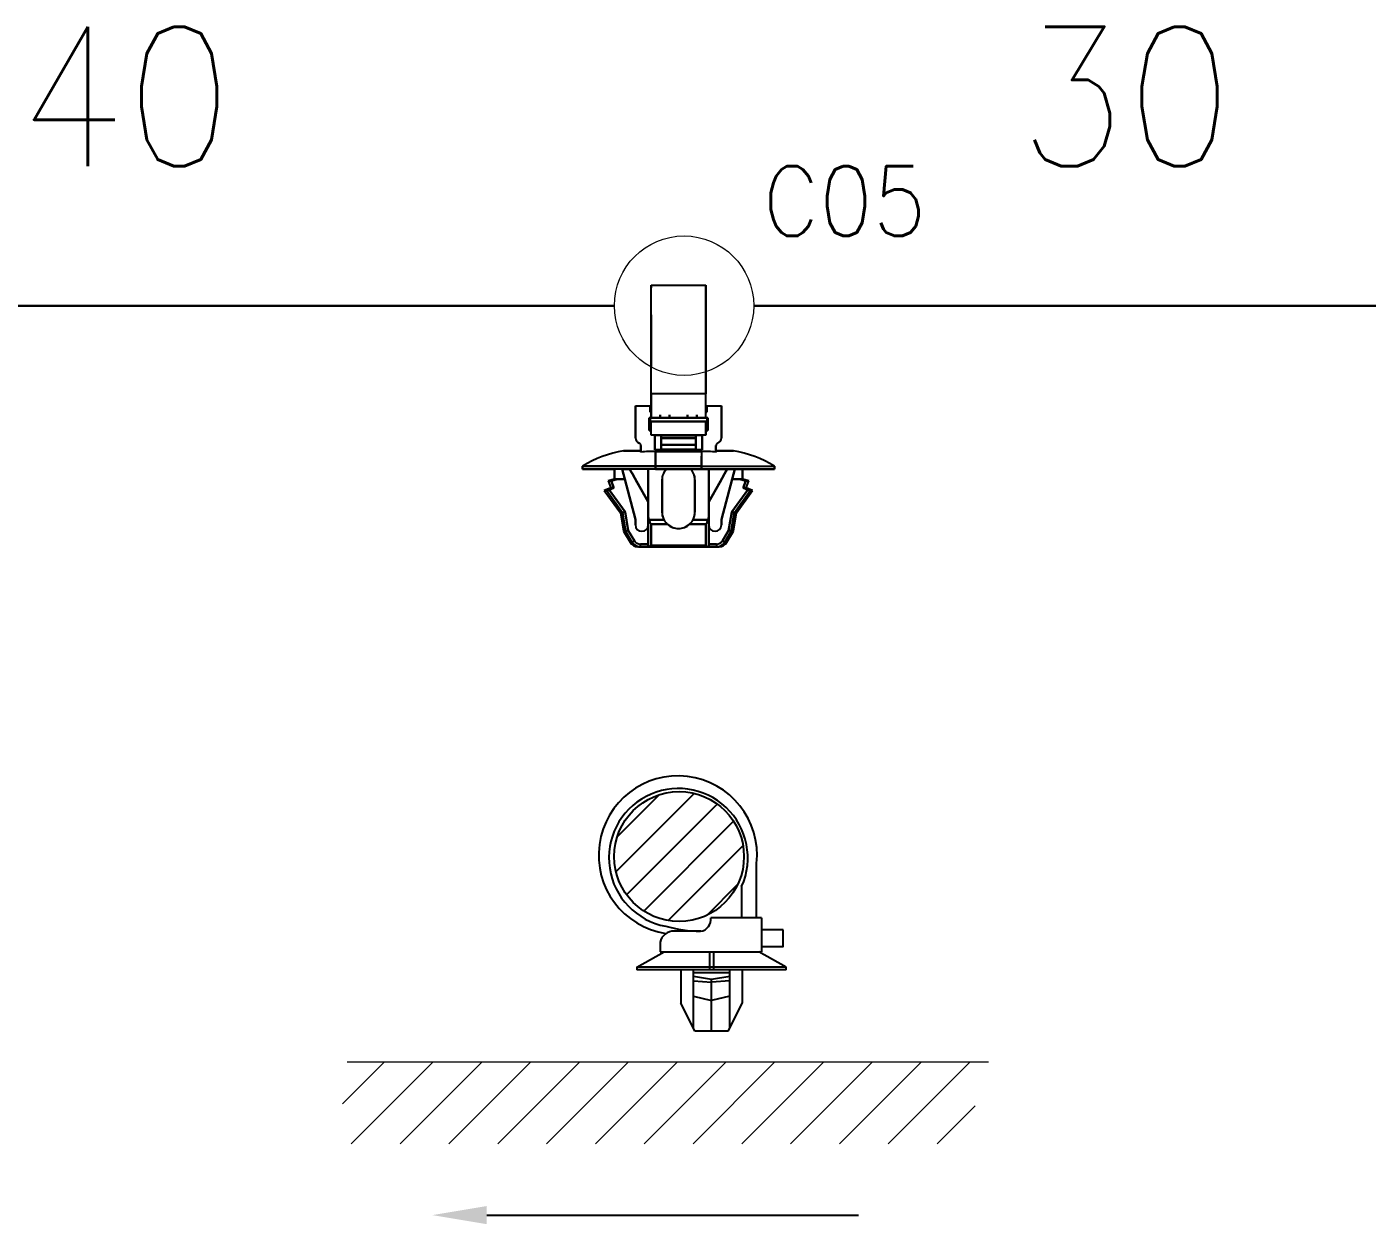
# Model space of a CAD drawing. Header units: inches. Extents: x 47316 to 59086, y 3141 to 11743.
# Drawn here: x 51031.04 to 51079.12, y 11183.43 to 11226.37 of the extents above; entities that cross this region are included whole.
import ezdxf

# ---------------------------------------------------------------- set-up
doc = ezdxf.new("R2010")
doc.units = ezdxf.units.IN
doc.header["$MEASUREMENT"] = 0
doc.layers.add('at_Entity', color=1, linetype='Continuous')
doc.layers.add('图形层', color=7, linetype='Continuous')
doc.styles.get("Standard").update_dxf_attribs({"font": ''})
doc.styles.add('样式 100', font='SimSun.ttf', dxfattribs={"width": 0.7, "height": 3.5})
doc.styles.get('Standard').set_extended_font_data('SimSun')
doc.linetypes.add('_VH_FELT_TAPE', pattern='A,0.4,-0.7,["FELT",Standard,S=0.3,R=0,X=-0.5,Y=-0.15],-0.7', length=1.8)

msp = doc.modelspace()

# ---------------------------------------------------------------- hatches: boundary and pattern name
at = {"lineweight": -3, "ltscale": 10}
h = msp.add_hatch(dxfattribs=at)
h.set_pattern_fill('JIS_WOOD', color=0, scale=1.206571, angle=180, style=0)
h.set_pattern_definition([(45, (48605.5917, 11553.56546), (-0.6032854, 0.6032854), [])])
edge = h.paths.add_edge_path()
edge.add_ellipse((51054.436, 11196.618), major_axis=(2.328, 0), ratio=1, start_angle=0, end_angle=360)

# ---------------------------------------------------------------- linework, layer by layer
at = {"color": 1, "ltscale": 0.378893}
msp.add_line((51053.429, 11213.204), (51053.429, 11217.104), dxfattribs=at)
at = {"color": 1, "ltscale": 0.15}
for p, q in [((51053.429, 11217.104), (51055.399, 11217.104)), ((51055.399, 11213.204), (51053.429, 11213.204)), ((51055.399, 11213.204), (51053.429, 11213.204)), ((51053.429, 11212.222), (51055.399, 11212.222)), ((51055.399, 11212.222), (51053.429, 11212.222)), ((51055.399, 11211.729), (51053.429, 11211.729)), ((51055.399, 11211.729), (51053.429, 11211.729)), ((51053.429, 11207.772), (51055.399, 11207.772)), ((51055.399, 11207.772), (51053.429, 11207.772))]:
    msp.add_line(p, q, dxfattribs=at)
at = {"color": 1, "ltscale": 0.0272}
msp.add_line((51053.429, 11217.015), (51053.429, 11217.104), dxfattribs=at)
at = {"color": 1, "ltscale": 0.37888}
msp.add_line((51053.429, 11213.204), (51053.429, 11217.104), dxfattribs=at)
at = {"color": 1, "ltscale": 0.027199}
msp.add_line((51053.429, 11217.104), (51053.429, 11217.015), dxfattribs=at)
at = {"color": 1, "ltscale": 0.378897}
msp.add_line((51055.399, 11217.104), (51055.399, 11213.204), dxfattribs=at)
at = {"color": 1, "ltscale": 0.215019}
msp.add_line((51055.399, 11214.423), (51055.399, 11217.104), dxfattribs=at)
at = {"color": 1, "ltscale": 0.315749}
msp.add_line((51055.399, 11217.104), (51055.399, 11213.541), dxfattribs=at)
at = {"color": 1, "ltscale": 0.378905}
msp.add_line((51055.399, 11213.204), (51055.399, 11217.104), dxfattribs=at)
at = {"color": 1, "ltscale": 0.315758}
msp.add_line((51055.399, 11217.104), (51055.399, 11213.541), dxfattribs=at)
at = {"color": 1, "ltscale": 0.179182}
msp.add_line((51055.399, 11214.557), (51055.399, 11216.911), dxfattribs=at)
at = {"color": 142, "linetype": '_VH_FELT_TAPE', "lineweight": 30, "ltscale": 5}
for p, q in [((51052.113, 11216.371), (51016.607, 11216.371)), ((51057.113, 11216.371), (51083.383, 11216.371))]:
    msp.add_line(p, q, dxfattribs=at)
at = {"color": 1, "ltscale": 0.142589}
msp.add_line((51053.429, 11216.044), (51053.429, 11214.171), dxfattribs=at)
at = {"color": 1, "ltscale": 0.142593}
msp.add_line((51053.429, 11214.17), (51053.429, 11216.043), dxfattribs=at)
at = {"color": 1, "ltscale": 0.026669}
for p, q in [((51055.399, 11214.557), (51055.399, 11214.207)), ((51055.399, 11214.207), (51055.399, 11214.557)), ((51055.399, 11214.423), (51055.399, 11214.073))]:
    msp.add_line(p, q, dxfattribs=at)
at = {"color": 1, "ltscale": 0.108633}
msp.add_line((51055.399, 11212.78), (51055.399, 11214.207), dxfattribs=at)
at = {"color": 1, "ltscale": 0.076392}
msp.add_line((51055.399, 11213.203), (51055.399, 11214.207), dxfattribs=at)
at = {"color": 1, "ltscale": 0.098454}
msp.add_line((51055.399, 11212.78), (51055.399, 11214.073), dxfattribs=at)
at = {"color": 1, "ltscale": 0.057913}
msp.add_line((51055.399, 11212.78), (51055.399, 11213.541), dxfattribs=at)
at = {"color": 1, "ltscale": 0.0644}
for p, q in [((51053.429, 11213.204), (51053.429, 11212.358)), ((51053.429, 11212.358), (51053.429, 11213.204)), ((51055.399, 11212.358), (51055.399, 11213.204)), ((51055.399, 11212.358), (51055.399, 11213.204))]:
    msp.add_line(p, q, dxfattribs=at)
at = {"color": 1, "ltscale": 0.039999}
for p, q in [((51052.871, 11212.78), (51053.396, 11212.78)), ((51052.871, 11212.78), (51053.396, 11212.78)), ((51055.432, 11212.78), (51055.957, 11212.78)), ((51055.432, 11212.78), (51055.957, 11212.78))]:
    msp.add_line(p, q, dxfattribs=at)
at = {"color": 1, "ltscale": 0.022501}
for p, q in [((51052.871, 11212.78), (51052.871, 11212.484)), ((51052.871, 11212.484), (51052.871, 11212.78)), ((51055.957, 11212.78), (51055.957, 11212.484)), ((51055.957, 11212.78), (51055.957, 11212.484))]:
    msp.add_line(p, q, dxfattribs=at)
at = {"color": 1, "ltscale": 0.064999}
for p, q in [((51052.871, 11212.484), (51052.871, 11211.631)), ((51052.871, 11211.631), (51052.871, 11212.484)), ((51055.957, 11212.484), (51055.957, 11211.631)), ((51055.957, 11212.484), (51055.957, 11211.631))]:
    msp.add_line(p, q, dxfattribs=at)
at = {"color": 1, "ltscale": 0.002499}
for p, q in [((51053.363, 11212.353), (51053.396, 11212.353)), ((51053.396, 11212.353), (51053.363, 11212.353)), ((51053.396, 11212.353), (51053.363, 11212.353)), ((51053.396, 11212.78), (51053.429, 11212.78)), ((51053.429, 11212.55), (51053.396, 11212.55)), ((51053.396, 11212.55), (51053.429, 11212.55)), ((51055.399, 11212.78), (51055.432, 11212.78)), ((51055.432, 11212.55), (51055.399, 11212.55)), ((51055.399, 11212.55), (51055.432, 11212.55)), ((51055.465, 11212.353), (51055.432, 11212.353)), ((51055.465, 11212.353), (51055.432, 11212.353)), ((51053.429, 11211.926), (51053.396, 11211.926)), ((51053.396, 11211.926), (51053.429, 11211.926)), ((51053.429, 11211.926), (51053.396, 11211.926)), ((51055.432, 11211.926), (51055.399, 11211.926)), ((51055.399, 11211.926), (51055.432, 11211.926)), ((51055.432, 11211.926), (51055.399, 11211.926))]:
    msp.add_line(p, q, dxfattribs=at)
at = {"color": 1, "ltscale": 0.035001}
for p, q in [((51053.363, 11211.893), (51053.363, 11212.353)), ((51053.363, 11211.893), (51053.363, 11212.353)), ((51053.363, 11212.353), (51053.363, 11211.893)), ((51055.465, 11212.353), (51055.465, 11211.893)), ((51055.465, 11211.893), (51055.465, 11212.353)), ((51055.235, 11210.514), (51055.235, 11210.974)), ((51055.235, 11210.514), (51055.235, 11210.974))]:
    msp.add_line(p, q, dxfattribs=at)
at = {"color": 1, "ltscale": 0.0175}
for p, q in [((51053.396, 11212.78), (51053.396, 11212.55)), ((51053.396, 11212.55), (51053.396, 11212.78)), ((51055.432, 11212.78), (51055.432, 11212.55)), ((51055.432, 11212.78), (51055.432, 11212.55)), ((51055.432, 11212.55), (51055.432, 11212.78))]:
    msp.add_line(p, q, dxfattribs=at)
at = {"color": 1, "ltscale": 2.6e-05}
for p, q in [((51053.396, 11212.78), (51053.396, 11212.78)), ((51055.432, 11212.78), (51055.432, 11212.78))]:
    msp.add_line(p, q, dxfattribs=at)
at = {"color": 1, "ltscale": 0.032501}
for p, q in [((51053.396, 11212.353), (51053.396, 11211.926)), ((51053.396, 11211.926), (51053.396, 11212.353)), ((51055.432, 11212.353), (51055.432, 11211.926)), ((51055.432, 11212.353), (51055.432, 11211.926))]:
    msp.add_line(p, q, dxfattribs=at)
at = {"color": 1, "ltscale": 0.154999}
for p, q in [((51055.432, 11212.353), (51053.396, 11212.353)), ((51053.396, 11212.353), (51055.432, 11212.353))]:
    msp.add_line(p, q, dxfattribs=at)
at = {"color": 1, "ltscale": 0.0075}
for p, q in [((51053.757, 11212.452), (51053.757, 11212.353)), ((51053.757, 11212.353), (51053.757, 11212.452)), ((51054.086, 11212.353), (51054.086, 11212.452)), ((51054.086, 11212.452), (51054.086, 11212.353)), ((51054.742, 11212.452), (51054.742, 11212.353)), ((51054.742, 11212.353), (51054.742, 11212.452)), ((51055.071, 11212.353), (51055.071, 11212.452)), ((51055.071, 11212.452), (51055.071, 11212.353)), ((51050.966, 11210.613), (51050.966, 11210.514)), ((51050.966, 11210.514), (51050.966, 11210.613)), ((51053.593, 11210.514), (51053.593, 11210.613)), ((51053.593, 11210.613), (51053.593, 11210.514)), ((51055.235, 11210.613), (51055.235, 11210.514)), ((51055.235, 11210.514), (51055.235, 11210.613)), ((51057.862, 11210.613), (51057.862, 11210.514)), ((51057.862, 11210.514), (51057.862, 11210.613)), ((51053.055, 11207.723), (51053.055, 11207.821)), ((51053.055, 11207.723), (51053.055, 11207.821)), ((51055.498, 11207.723), (51055.498, 11207.821)), ((51055.773, 11207.821), (51055.773, 11207.723)), ((51055.773, 11207.821), (51055.773, 11207.723))]:
    msp.add_line(p, q, dxfattribs=at)
at = {"color": 1, "ltscale": 0.000368}
msp.add_line((51053.757, 11212.358), (51053.757, 11212.353), dxfattribs=at)
at = {"color": 1, "ltscale": 0.025}
for p, q in [((51053.757, 11212.358), (51054.086, 11212.358)), ((51053.757, 11212.358), (51054.086, 11212.358)), ((51054.742, 11212.358), (51055.071, 11212.358)), ((51054.742, 11212.358), (51055.071, 11212.358)), ((51054.742, 11212.353), (51055.071, 11212.353)), ((51055.957, 11212.452), (51055.957, 11212.78))]:
    msp.add_line(p, q, dxfattribs=at)
at = {"color": 1, "ltscale": 0.023056}
msp.add_line((51053.783, 11212.353), (51054.086, 11212.353), dxfattribs=at)
at = {"color": 1, "ltscale": 0.000322}
msp.add_line((51054.742, 11212.353), (51054.742, 11212.357), dxfattribs=at)
at = {"color": 1, "ltscale": 0.021939}
msp.add_line((51055.432, 11212.353), (51055.432, 11212.065), dxfattribs=at)
at = {"color": 1, "ltscale": 0.000629}
msp.add_line((51055.456, 11212.353), (51055.465, 11212.353), dxfattribs=at)
at = {"color": 1, "ltscale": 0.0625}
msp.add_line((51055.957, 11211.631), (51055.957, 11212.452), dxfattribs=at)
at = {"color": 1, "ltscale": 0.004999}
for p, q in [((51053.429, 11211.893), (51053.363, 11211.893)), ((51053.363, 11211.893), (51053.429, 11211.893)), ((51055.465, 11211.893), (51055.399, 11211.893)), ((51055.399, 11211.893), (51055.465, 11211.893))]:
    msp.add_line(p, q, dxfattribs=at)
at = {"color": 1, "ltscale": 0.0375}
for p, q in [((51053.429, 11211.729), (51053.429, 11212.222)), ((51053.429, 11211.729), (51053.429, 11212.222)), ((51055.399, 11212.222), (51055.399, 11211.729)), ((51055.399, 11211.729), (51055.399, 11212.222))]:
    msp.add_line(p, q, dxfattribs=at)
at = {"color": 1, "ltscale": 0.002502}
msp.add_line((51055.399, 11211.893), (51055.399, 11211.926), dxfattribs=at)
at = {"color": 1, "ltscale": 0.010562}
msp.add_line((51055.432, 11211.926), (51055.432, 11212.065), dxfattribs=at)
at = {"color": 1, "ltscale": 0.040002}
for p, q in [((51053.56, 11211.204), (51053.56, 11211.729)), ((51053.56, 11211.204), (51053.56, 11211.729)), ((51053.56, 11211.729), (51053.56, 11211.204)), ((51055.268, 11211.729), (51055.268, 11211.204)), ((51055.268, 11211.204), (51055.268, 11211.729))]:
    msp.add_line(p, q, dxfattribs=at)
at = {"color": 1, "ltscale": 0.017502}
for p, q in [((51053.56, 11211.729), (51053.79, 11211.729)), ((51055.038, 11211.729), (51055.268, 11211.729))]:
    msp.add_line(p, q, dxfattribs=at)
at = {"color": 1, "ltscale": 0.00087}
for p, q in [((51053.79, 11211.718), (51053.79, 11211.729)), ((51053.79, 11211.729), (51053.79, 11211.718)), ((51055.038, 11211.718), (51055.038, 11211.729)), ((51055.038, 11211.729), (51055.038, 11211.718))]:
    msp.add_line(p, q, dxfattribs=at)
at = {"color": 1, "ltscale": 0.095001}
for p, q in [((51055.038, 11211.718), (51053.79, 11211.718)), ((51053.79, 11211.718), (51055.038, 11211.718)), ((51055.038, 11211.62), (51053.79, 11211.62)), ((51053.79, 11211.62), (51055.038, 11211.62)), ((51053.79, 11211.386), (51055.038, 11211.386)), ((51055.038, 11211.386), (51053.79, 11211.386)), ((51053.79, 11211.223), (51055.038, 11211.223))]:
    msp.add_line(p, q, dxfattribs=at)
at = {"color": 1, "ltscale": 0.007443}
for p, q in [((51053.79, 11211.62), (51053.79, 11211.718)), ((51053.79, 11211.718), (51053.79, 11211.62)), ((51055.038, 11211.62), (51055.038, 11211.718)), ((51055.038, 11211.718), (51055.038, 11211.62))]:
    msp.add_line(p, q, dxfattribs=at)
at = {"color": 1, "ltscale": 0.017839}
for p, q in [((51053.79, 11211.386), (51053.79, 11211.62)), ((51053.79, 11211.62), (51053.79, 11211.386)), ((51055.038, 11211.386), (51055.038, 11211.62)), ((51055.038, 11211.62), (51055.038, 11211.386))]:
    msp.add_line(p, q, dxfattribs=at)
at = {"color": 1, "ltscale": 0.012407}
for p, q in [((51053.79, 11211.223), (51053.79, 11211.386)), ((51055.038, 11211.223), (51055.038, 11211.386))]:
    msp.add_line(p, q, dxfattribs=at)
at = {"color": 1, "ltscale": 0.013841}
for p, q in [((51053.79, 11211.386), (51053.79, 11211.204)), ((51055.038, 11211.204), (51055.038, 11211.386))]:
    msp.add_line(p, q, dxfattribs=at)
at = {"color": 1, "ltscale": 0.023952}
msp.add_line((51055.038, 11211.415), (51055.038, 11211.729), dxfattribs=at)
at = {"color": 1, "ltscale": 0.014789}
msp.add_line((51055.038, 11211.398), (51055.038, 11211.204), dxfattribs=at)
at = {"color": 1, "ltscale": 0.047501}
for p, q in [((51053.068, 11211.171), (51052.444, 11211.171)), ((51052.444, 11211.171), (51053.068, 11211.171)), ((51056.384, 11211.171), (51055.76, 11211.171)), ((51055.76, 11211.171), (51056.384, 11211.171))]:
    msp.add_line(p, q, dxfattribs=at)
at = {"color": 1, "ltscale": 0.017476}
for p, q in [((51053.068, 11211.352), (51053.068, 11211.122)), ((51055.76, 11211.352), (51055.76, 11211.122))]:
    msp.add_line(p, q, dxfattribs=at)
at = {"color": 1, "ltscale": 0.017471}
for p, q in [((51053.068, 11211.122), (51053.068, 11211.352)), ((51055.76, 11211.122), (51055.76, 11211.352))]:
    msp.add_line(p, q, dxfattribs=at)
at = {"color": 1, "ltscale": 0.00369}
for p, q in [((51053.068, 11211.171), (51053.068, 11211.122)), ((51055.76, 11211.122), (51055.76, 11211.171))]:
    msp.add_line(p, q, dxfattribs=at)
at = {"color": 1, "ltscale": 0.129999}
for p, q in [((51055.268, 11211.204), (51053.56, 11211.204)), ((51053.56, 11211.204), (51055.268, 11211.204))]:
    msp.add_line(p, q, dxfattribs=at)
at = {"color": 1, "ltscale": 0.040569}
for p, q in [((51053.593, 11210.613), (51053.593, 11211.146)), ((51055.235, 11211.146), (51055.235, 11210.613))]:
    msp.add_line(p, q, dxfattribs=at)
at = {"color": 1, "ltscale": 0.125}
for p, q in [((51053.593, 11211.146), (51055.235, 11211.146)), ((51055.235, 11211.146), (51053.593, 11211.145)), ((51053.593, 11210.613), (51055.235, 11210.613)), ((51055.235, 11210.613), (51053.593, 11210.613)), ((51053.593, 11210.514), (51055.235, 11210.514)), ((51055.235, 11210.514), (51053.593, 11210.514))]:
    msp.add_line(p, q, dxfattribs=at)
at = {"color": 1, "ltscale": 0.040567}
for p, q in [((51053.593, 11211.145), (51053.593, 11210.613)), ((51055.235, 11211.145), (51055.235, 11210.613))]:
    msp.add_line(p, q, dxfattribs=at)
at = {"color": 1, "ltscale": 0.02751}
msp.add_line((51053.593, 11210.613), (51053.593, 11210.974), dxfattribs=at)
msp.add_line((51053.593, 11210.613), (51053.593, 11210.974), dxfattribs=at)
at = {"color": 1, "ltscale": 0.001447}
msp.add_line((51053.79, 11211.223), (51053.79, 11211.204), dxfattribs=at)
at = {"color": 1, "ltscale": 0.013786}
msp.add_line((51055.76, 11211.171), (51055.76, 11211.352), dxfattribs=at)
at = {"color": 1, "ltscale": 0.2}
for p, q in [((51050.966, 11210.613), (51053.593, 11210.613)), ((51053.593, 11210.613), (51050.966, 11210.613)), ((51053.593, 11210.514), (51050.966, 11210.514)), ((51053.593, 11210.514), (51050.966, 11210.514)), ((51055.235, 11210.613), (51057.862, 11210.613)), ((51055.235, 11210.613), (51057.862, 11210.613)), ((51055.235, 11210.514), (51057.862, 11210.514)), ((51057.862, 11210.514), (51055.235, 11210.514))]:
    msp.add_line(p, q, dxfattribs=at)
at = {"color": 1, "ltscale": 0.087396}
for p, q in [((51050.966, 11210.514), (51052.114, 11210.514)), ((51050.966, 11210.514), (51052.114, 11210.514)), ((51057.862, 11210.514), (51056.714, 11210.514))]:
    msp.add_line(p, q, dxfattribs=at)
at = {"color": 1, "ltscale": 0.027499}
for p, q in [((51052.115, 11210.153), (51052.115, 11210.514)), ((51052.115, 11210.514), (51052.115, 11210.153)), ((51056.713, 11210.153), (51056.713, 11210.514)), ((51056.713, 11210.514), (51056.713, 11210.153))]:
    msp.add_line(p, q, dxfattribs=at)
at = {"color": 1, "ltscale": 0.020602}
for p, q in [((51052.39, 11210.514), (51052.661, 11210.514)), ((51052.39, 11210.514), (51052.661, 11210.514)), ((51056.438, 11210.514), (51056.167, 11210.514))]:
    msp.add_line(p, q, dxfattribs=at)
at = {"color": 1, "ltscale": 0.028456}
for p, q in [((51052.486, 11210.153), (51052.39, 11210.514)), ((51052.39, 11210.514), (51052.486, 11210.153)), ((51056.342, 11210.153), (51056.438, 11210.514)), ((51056.438, 11210.514), (51056.342, 11210.153))]:
    msp.add_line(p, q, dxfattribs=at)
at = {"color": 1, "ltscale": 0.015242}
for p, q in [((51052.761, 11210.34), (51052.662, 11210.514)), ((51056.165, 11210.514), (51056.067, 11210.34))]:
    msp.add_line(p, q, dxfattribs=at)
at = {"color": 1, "ltscale": 0.015215}
msp.add_line((51052.662, 11210.514), (51052.761, 11210.34), dxfattribs=at)
at = {"color": 1, "ltscale": 0.089999}
for p, q in [((51053.33, 11209.332), (51053.33, 11210.514)), ((51053.33, 11210.514), (51053.33, 11209.332)), ((51055.498, 11210.514), (51055.498, 11209.332)), ((51055.498, 11209.332), (51055.498, 11210.514))]:
    msp.add_line(p, q, dxfattribs=at)
at = {"color": 1, "ltscale": 0.015289}
msp.add_line((51056.067, 11210.34), (51056.166, 11210.515), dxfattribs=at)
at = {"color": 1, "ltscale": 0.020749}
msp.add_line((51056.165, 11210.514), (51056.438, 11210.514), dxfattribs=at)
at = {"color": 1, "ltscale": 0.0875}
for p, q in [((51056.713, 11210.514), (51057.862, 11210.514)), ((51053.823, 11210.12), (51053.823, 11208.971)), ((51053.823, 11208.971), (51053.823, 11210.12)), ((51053.823, 11208.971), (51053.823, 11210.12)), ((51055.005, 11208.971), (51055.005, 11210.12)), ((51055.005, 11210.12), (51055.005, 11208.971))]:
    msp.add_line(p, q, dxfattribs=at)
at = {"color": 1, "ltscale": 0.018174}
msp.add_line((51052.115, 11210.153), (51051.886, 11210.087), dxfattribs=at)
at = {"color": 1, "ltscale": 0.000925}
msp.add_line((51051.886, 11210.087), (51051.898, 11210.087), dxfattribs=at)
at = {"color": 1, "ltscale": 0.020195}
for p, q in [((51051.886, 11210.087), (51051.984, 11209.841)), ((51051.996, 11210.087), (51052.095, 11209.841)), ((51052.095, 11209.841), (51051.996, 11210.087)), ((51056.831, 11210.087), (51056.733, 11209.841)), ((51056.733, 11209.841), (51056.831, 11210.087)), ((51056.844, 11209.841), (51056.942, 11210.087))]:
    msp.add_line(p, q, dxfattribs=at)
at = {"color": 1, "ltscale": 0.000912}
for p, q in [((51051.898, 11210.087), (51051.886, 11210.087)), ((51056.844, 11209.841), (51056.832, 11209.841))]:
    msp.add_line(p, q, dxfattribs=at)
at = {"color": 1, "ltscale": 0.002823}
msp.add_line((51051.898, 11210.087), (51051.935, 11210.087), dxfattribs=at)
at = {"color": 1, "ltscale": 0.00282}
for p, q in [((51051.935, 11210.087), (51051.898, 11210.087)), ((51056.832, 11209.841), (51056.795, 11209.841))]:
    msp.add_line(p, q, dxfattribs=at)
at = {"color": 1, "ltscale": 0.004681}
for p, q in [((51051.935, 11210.087), (51051.996, 11210.087)), ((51051.996, 11210.087), (51051.935, 11210.087))]:
    msp.add_line(p, q, dxfattribs=at)
at = {"color": 1, "ltscale": 0.018199}
for p, q in [((51052.226, 11210.153), (51051.996, 11210.087)), ((51051.996, 11210.087), (51052.226, 11210.153)), ((51056.602, 11210.153), (51056.831, 11210.087)), ((51056.831, 11210.087), (51056.602, 11210.153))]:
    msp.add_line(p, q, dxfattribs=at)
at = {"color": 1, "ltscale": 0.00033}
for p, q in [((51052.12, 11210.153), (51052.115, 11210.153)), ((51056.713, 11210.153), (51056.708, 11210.153)), ((51051.984, 11209.841), (51051.988, 11209.841))]:
    msp.add_line(p, q, dxfattribs=at)
at = {"color": 1, "ltscale": 0.008441}
for p, q in [((51052.115, 11210.153), (51052.226, 11210.153)), ((51052.226, 11210.153), (51052.115, 11210.153)), ((51051.984, 11209.841), (51052.095, 11209.841))]:
    msp.add_line(p, q, dxfattribs=at)
at = {"color": 1, "ltscale": 0.008432}
msp.add_line((51052.226, 11210.153), (51052.115, 11210.153), dxfattribs=at)
at = {"color": 1, "ltscale": 0.000342}
for p, q in [((51052.115, 11210.153), (51052.12, 11210.153)), ((51056.708, 11210.153), (51056.713, 11210.153))]:
    msp.add_line(p, q, dxfattribs=at)
at = {"color": 1, "ltscale": 0.000286}
for p, q in [((51052.116, 11210.152), (51052.12, 11210.153)), ((51052.12, 11210.153), (51052.116, 11210.152))]:
    msp.add_line(p, q, dxfattribs=at)
at = {"color": 1, "ltscale": 0.002209}
msp.add_line((51052.149, 11210.153), (51052.12, 11210.153), dxfattribs=at)
at = {"color": 1, "ltscale": 0.003674}
for p, q in [((51052.12, 11210.153), (51052.168, 11210.153)), ((51056.66, 11210.153), (51056.708, 11210.153))]:
    msp.add_line(p, q, dxfattribs=at)
at = {"color": 1, "ltscale": 0.00434}
msp.add_line((51052.168, 11210.153), (51052.225, 11210.153), dxfattribs=at)
at = {"color": 1, "ltscale": 0.019785}
for p, q in [((51052.486, 11210.153), (51052.226, 11210.153)), ((51052.226, 11210.153), (51052.486, 11210.153)), ((51056.342, 11210.153), (51056.602, 11210.153)), ((51056.602, 11210.153), (51056.342, 11210.153))]:
    msp.add_line(p, q, dxfattribs=at)
at = {"color": 1, "ltscale": 0.11383}
for p, q in [((51052.871, 11208.708), (51052.486, 11210.153)), ((51052.486, 11210.153), (51052.871, 11208.708)), ((51055.957, 11208.708), (51056.342, 11210.153)), ((51056.342, 11210.153), (51055.957, 11208.708))]:
    msp.add_line(p, q, dxfattribs=at)
at = {"color": 1, "ltscale": 0.026985}
for p, q in [((51052.935, 11210.031), (51052.761, 11210.34)), ((51056.067, 11210.34), (51055.893, 11210.031))]:
    msp.add_line(p, q, dxfattribs=at)
at = {"color": 1, "ltscale": 0.02701}
msp.add_line((51052.761, 11210.34), (51052.935, 11210.031), dxfattribs=at)
at = {"color": 1, "ltscale": 0.064963}
msp.add_line((51052.911, 11210.075), (51053.33, 11209.332), dxfattribs=at)
at = {"color": 1, "ltscale": 0.061156}
for p, q in [((51053.33, 11209.332), (51052.935, 11210.031)), ((51055.893, 11210.031), (51055.498, 11209.332))]:
    msp.add_line(p, q, dxfattribs=at)
at = {"color": 1, "ltscale": 0.061161}
msp.add_line((51052.935, 11210.031), (51053.33, 11209.332), dxfattribs=at)
at = {"color": 1, "ltscale": 0.065039}
msp.add_line((51055.498, 11209.332), (51055.918, 11210.076), dxfattribs=at)
at = {"color": 1, "ltscale": 0.06116}
msp.add_line((51055.498, 11209.332), (51055.893, 11210.031), dxfattribs=at)
at = {"color": 1, "ltscale": 0.040697}
msp.add_line((51055.498, 11209.454), (51055.498, 11209.989), dxfattribs=at)
at = {"color": 1, "ltscale": 0.040701}
msp.add_line((51055.498, 11209.989), (51055.498, 11209.454), dxfattribs=at)
at = {"color": 1, "ltscale": 0.02697}
msp.add_line((51055.893, 11210.031), (51056.067, 11210.34), dxfattribs=at)
at = {"color": 1, "ltscale": 0.006299}
msp.add_line((51056.602, 11210.153), (51056.684, 11210.153), dxfattribs=at)
at = {"color": 1, "ltscale": 0.006305}
msp.add_line((51056.684, 11210.153), (51056.602, 11210.153), dxfattribs=at)
at = {"color": 1, "ltscale": 0.00329}
msp.add_line((51056.617, 11210.153), (51056.66, 11210.153), dxfattribs=at)
at = {"color": 1, "ltscale": 0.006641}
msp.add_line((51056.713, 11210.153), (51056.625, 11210.153), dxfattribs=at)
at = {"color": 1, "ltscale": 0.001825}
msp.add_line((51056.708, 11210.153), (51056.684, 11210.153), dxfattribs=at)
at = {"color": 1, "ltscale": 0.002142}
msp.add_line((51056.684, 11210.153), (51056.713, 11210.153), dxfattribs=at)
at = {"color": 1, "ltscale": 0.002136}
msp.add_line((51056.713, 11210.153), (51056.684, 11210.153), dxfattribs=at)
at = {"color": 1, "ltscale": 0.018183}
msp.add_line((51056.942, 11210.087), (51056.713, 11210.153), dxfattribs=at)
at = {"color": 1, "ltscale": 0.008429}
for p, q in [((51056.831, 11210.087), (51056.942, 11210.087)), ((51052.095, 11209.841), (51051.984, 11209.841))]:
    msp.add_line(p, q, dxfattribs=at)
at = {"color": 1, "ltscale": 0.008438}
msp.add_line((51056.942, 11210.087), (51056.831, 11210.087), dxfattribs=at)
at = {"color": 1, "ltscale": 0.002185}
msp.add_line((51056.888, 11210.087), (51056.916, 11210.087), dxfattribs=at)
at = {"color": 1, "ltscale": 0.019025}
msp.add_line((51051.984, 11209.841), (51051.754, 11209.742), dxfattribs=at)
at = {"color": 1, "ltscale": 0.006177}
msp.add_line((51051.835, 11209.742), (51051.754, 11209.742), dxfattribs=at)
at = {"color": 1, "ltscale": 0.006165}
for p, q in [((51051.754, 11209.742), (51051.835, 11209.742)), ((51052.329, 11208.938), (51052.41, 11208.938)), ((51052.329, 11208.938), (51052.41, 11208.938))]:
    msp.add_line(p, q, dxfattribs=at)
at = {"color": 1, "ltscale": 0.075271}
for p, q in [((51051.754, 11209.742), (51052.329, 11208.938)), ((51052.41, 11208.938), (51051.835, 11209.742)), ((51056.993, 11209.742), (51056.418, 11208.938)), ((51056.418, 11208.938), (51056.993, 11209.742)), ((51056.499, 11208.938), (51057.074, 11209.742))]:
    msp.add_line(p, q, dxfattribs=at)
at = {"color": 1, "ltscale": 0.075264}
msp.add_line((51052.41, 11208.938), (51051.835, 11209.742), dxfattribs=at)
at = {"color": 1, "ltscale": 0.013619}
for p, q in [((51052.095, 11209.841), (51051.93, 11209.771)), ((51051.93, 11209.771), (51052.095, 11209.841)), ((51056.733, 11209.841), (51056.897, 11209.771)), ((51056.897, 11209.771), (51056.733, 11209.841))]:
    msp.add_line(p, q, dxfattribs=at)
at = {"color": 1, "ltscale": 0.074459}
for p, q in [((51051.93, 11209.771), (51052.499, 11208.975)), ((51052.499, 11208.975), (51051.93, 11209.771)), ((51056.897, 11209.771), (51056.329, 11208.975)), ((51056.329, 11208.975), (51056.897, 11209.771))]:
    msp.add_line(p, q, dxfattribs=at)
at = {"color": 1, "ltscale": 0.000327}
msp.add_line((51051.988, 11209.841), (51051.984, 11209.841), dxfattribs=at)
at = {"color": 1, "ltscale": 0.001593}
msp.add_line((51052.009, 11209.841), (51051.988, 11209.841), dxfattribs=at)
at = {"color": 1, "ltscale": 0.003809}
msp.add_line((51051.988, 11209.841), (51052.038, 11209.841), dxfattribs=at)
at = {"color": 1, "ltscale": 0.004291}
msp.add_line((51052.038, 11209.841), (51052.095, 11209.841), dxfattribs=at)
at = {"color": 1, "ltscale": 0.004715}
msp.add_line((51056.733, 11209.841), (51056.795, 11209.841), dxfattribs=at)
at = {"color": 1, "ltscale": 0.004687}
msp.add_line((51056.795, 11209.841), (51056.733, 11209.841), dxfattribs=at)
at = {"color": 1, "ltscale": 0.002832}
msp.add_line((51056.795, 11209.841), (51056.832, 11209.841), dxfattribs=at)
at = {"color": 1, "ltscale": 0.002856}
msp.add_line((51056.84, 11209.841), (51056.802, 11209.841), dxfattribs=at)
at = {"color": 1, "ltscale": 0.002869}
msp.add_line((51056.802, 11209.841), (51056.839, 11209.841), dxfattribs=at)
at = {"color": 1, "ltscale": 0.0009}
msp.add_line((51056.832, 11209.841), (51056.844, 11209.841), dxfattribs=at)
at = {"color": 1, "ltscale": 0.019}
msp.add_line((51057.073, 11209.742), (51056.844, 11209.841), dxfattribs=at)
at = {"color": 1, "ltscale": 0.005249}
msp.add_line((51057.061, 11209.742), (51056.992, 11209.743), dxfattribs=at)
at = {"color": 1, "ltscale": 0.005222}
msp.add_line((51057.061, 11209.742), (51056.993, 11209.742), dxfattribs=at)
at = {"color": 1, "ltscale": 0.000903}
msp.add_line((51057.073, 11209.742), (51057.061, 11209.742), dxfattribs=at)
at = {"color": 1, "ltscale": 0.000916}
msp.add_line((51057.073, 11209.742), (51057.061, 11209.742), dxfattribs=at)
at = {"color": 1, "ltscale": 4.3e-05}
msp.add_line((51057.074, 11209.742), (51057.073, 11209.742), dxfattribs=at)
at = {"color": 1, "ltscale": 4.9e-05}
msp.add_line((51057.074, 11209.742), (51057.073, 11209.742), dxfattribs=at)
at = {"color": 1, "ltscale": 0.004321}
for p, q in [((51052.499, 11208.975), (51052.447, 11208.953)), ((51052.447, 11208.953), (51052.499, 11208.975)), ((51056.381, 11208.953), (51056.329, 11208.975)), ((51056.329, 11208.975), (51056.381, 11208.953))]:
    msp.add_line(p, q, dxfattribs=at)
at = {"color": 1, "ltscale": 0.051095}
for p, q in [((51052.499, 11208.975), (51052.615, 11208.314)), ((51052.615, 11208.314), (51052.499, 11208.975)), ((51056.329, 11208.975), (51056.213, 11208.314)), ((51056.213, 11208.314), (51056.329, 11208.975))]:
    msp.add_line(p, q, dxfattribs=at)
at = {"color": 1, "ltscale": 0.039936}
for p, q in [((51053.33, 11208.807), (51053.33, 11209.332)), ((51053.33, 11209.332), (51053.33, 11208.807)), ((51055.498, 11209.332), (51055.498, 11208.807)), ((51055.498, 11208.807), (51055.498, 11209.332))]:
    msp.add_line(p, q, dxfattribs=at)
at = {"color": 1, "ltscale": 0.048712}
msp.add_line((51055.498, 11208.692), (51055.498, 11209.332), dxfattribs=at)
at = {"color": 1, "ltscale": 0.05076}
for p, q in [((51052.329, 11208.938), (51052.444, 11208.281)), ((51056.384, 11208.281), (51056.499, 11208.938))]:
    msp.add_line(p, q, dxfattribs=at)
at = {"color": 1, "ltscale": 0.050769}
msp.add_line((51052.527, 11208.281), (51052.41, 11208.938), dxfattribs=at)
at = {"color": 1, "ltscale": 0.002621}
for p, q in [((51052.444, 11208.952), (51052.412, 11208.938)), ((51052.412, 11208.938), (51052.444, 11208.952)), ((51056.415, 11208.938), (51056.384, 11208.952)), ((51056.384, 11208.952), (51056.415, 11208.938))]:
    msp.add_line(p, q, dxfattribs=at)
at = {"color": 1, "ltscale": 0.050773}
for p, q in [((51052.527, 11208.281), (51052.412, 11208.938)), ((51056.415, 11208.938), (51056.301, 11208.281)), ((51056.301, 11208.281), (51056.415, 11208.938))]:
    msp.add_line(p, q, dxfattribs=at)
at = {"color": 1, "ltscale": 0.000205}
for p, q in [((51052.447, 11208.953), (51052.444, 11208.952)), ((51052.444, 11208.952), (51052.447, 11208.953)), ((51056.384, 11208.952), (51056.381, 11208.953)), ((51056.381, 11208.953), (51056.384, 11208.952))]:
    msp.add_line(p, q, dxfattribs=at)
at = {"color": 1, "ltscale": 0.014999}
for p, q in [((51052.871, 11208.511), (51052.871, 11208.708)), ((51052.871, 11208.511), (51052.871, 11208.708)), ((51052.871, 11208.708), (51052.871, 11208.511)), ((51055.957, 11208.511), (51055.957, 11208.708)), ((51055.957, 11208.708), (51055.957, 11208.511))]:
    msp.add_line(p, q, dxfattribs=at)
at = {"color": 1, "ltscale": 0.082565}
for p, q in [((51053.33, 11208.807), (51053.33, 11207.723)), ((51053.33, 11207.723), (51053.33, 11208.807)), ((51055.498, 11207.723), (51055.498, 11208.807)), ((51055.498, 11208.807), (51055.498, 11207.723))]:
    msp.add_line(p, q, dxfattribs=at)
at = {"color": 1, "ltscale": 0.041339}
for p, q in [((51053.89, 11208.697), (51053.347, 11208.697)), ((51053.347, 11208.697), (51053.89, 11208.697)), ((51055.481, 11208.697), (51054.938, 11208.697)), ((51054.938, 11208.697), (51055.481, 11208.697))]:
    msp.add_line(p, q, dxfattribs=at)
at = {"color": 1, "ltscale": 0.002635}
for p, q in [((51053.347, 11208.697), (51053.359, 11208.665)), ((51055.469, 11208.665), (51055.481, 11208.697))]:
    msp.add_line(p, q, dxfattribs=at)
at = {"color": 1, "ltscale": 0.002634}
for p, q in [((51053.359, 11208.665), (51053.347, 11208.697)), ((51055.481, 11208.697), (51055.469, 11208.665))]:
    msp.add_line(p, q, dxfattribs=at)
at = {"color": 1, "ltscale": 0.057954}
for p, q in [((51053.429, 11207.772), (51053.429, 11208.534)), ((51053.429, 11208.534), (51053.429, 11207.772)), ((51055.399, 11208.534), (51055.399, 11207.772)), ((51055.399, 11207.772), (51055.399, 11208.534))]:
    msp.add_line(p, q, dxfattribs=at)
at = {"color": 1, "ltscale": 0.044711}
for p, q in [((51053.429, 11208.534), (51054.016, 11208.534)), ((51054.016, 11208.534), (51053.429, 11208.534)), ((51054.812, 11208.534), (51055.399, 11208.534)), ((51055.399, 11208.534), (51054.812, 11208.534))]:
    msp.add_line(p, q, dxfattribs=at)
at = {"color": 1, "ltscale": 0.000598}
msp.add_line((51054.016, 11208.534), (51054.01, 11208.539), dxfattribs=at)
at = {"color": 1}
for p, q in [((51054.016, 11208.534), (51054.134, 11208.45)), ((51054.694, 11208.45), (51054.812, 11208.534)), ((51054.134, 11208.45), (51054.201, 11208.419)), ((51054.627, 11208.419), (51054.694, 11208.45)), ((51052.753, 11207.894), (51052.809, 11207.823)), ((51052.753, 11207.894), (51052.797, 11207.834)), ((51052.797, 11207.834), (51052.853, 11207.786)), ((51052.809, 11207.823), (51052.882, 11207.769)), ((51052.853, 11207.786), (51052.933, 11207.745)), ((51052.882, 11207.769), (51052.965, 11207.735)), ((51052.933, 11207.745), (51053.055, 11207.723)), ((51052.965, 11207.735), (51053.055, 11207.723)), ((51055.773, 11207.723), (51055.863, 11207.735)), ((51055.773, 11207.723), (51055.861, 11207.734)), ((51055.861, 11207.734), (51055.945, 11207.767)), ((51055.863, 11207.735), (51055.947, 11207.769)), ((51055.945, 11207.767), (51056.005, 11207.809)), ((51055.947, 11207.769), (51056.019, 11207.823)), ((51056.005, 11207.809), (51056.074, 11207.894)), ((51056.019, 11207.823), (51056.074, 11207.894))]:
    msp.add_line(p, q, dxfattribs=at)
at = {"color": 1, "ltscale": 0.001863}
msp.add_line((51054.829, 11208.55), (51054.811, 11208.533), dxfattribs=at)
at = {"color": 1, "ltscale": 0.000505}
msp.add_line((51054.812, 11208.534), (51054.817, 11208.538), dxfattribs=at)
at = {"color": 1, "ltscale": 0.008279}
msp.add_line((51055.498, 11208.583), (51055.498, 11208.692), dxfattribs=at)
at = {"color": 1, "ltscale": 0.005516}
msp.add_line((51055.498, 11208.511), (51055.498, 11208.583), dxfattribs=at)
at = {"color": 1, "ltscale": 0.052501}
msp.add_line((51055.498, 11207.821), (51055.498, 11208.511), dxfattribs=at)
at = {"color": 1, "ltscale": 0.006168}
for p, q in [((51056.418, 11208.938), (51056.499, 11208.938)), ((51056.499, 11208.938), (51056.418, 11208.938))]:
    msp.add_line(p, q, dxfattribs=at)
at = {"color": 1, "ltscale": 0.006219}
msp.add_line((51052.526, 11208.281), (51052.444, 11208.281), dxfattribs=at)
at = {"color": 1, "ltscale": 0.006223}
for p, q in [((51052.444, 11208.281), (51052.526, 11208.281)), ((51056.384, 11208.281), (51056.302, 11208.281)), ((51056.384, 11208.281), (51056.302, 11208.281))]:
    msp.add_line(p, q, dxfattribs=at)
at = {"color": 1, "ltscale": 0.034946}
for p, q in [((51052.444, 11208.281), (51052.677, 11207.886)), ((51056.151, 11207.886), (51056.384, 11208.281))]:
    msp.add_line(p, q, dxfattribs=at)
at = {"color": 1, "ltscale": 0.000128}
for p, q in [((51052.526, 11208.281), (51052.527, 11208.281)), ((51052.527, 11208.281), (51052.526, 11208.281)), ((51056.301, 11208.281), (51056.302, 11208.281))]:
    msp.add_line(p, q, dxfattribs=at)
at = {"color": 1, "ltscale": 0.034208}
for p, q in [((51052.753, 11207.894), (51052.526, 11208.281)), ((51056.074, 11207.894), (51056.302, 11208.281))]:
    msp.add_line(p, q, dxfattribs=at)
at = {"color": 1, "ltscale": 0.002806}
for p, q in [((51052.562, 11208.294), (51052.527, 11208.281)), ((51056.301, 11208.281), (51056.266, 11208.294))]:
    msp.add_line(p, q, dxfattribs=at)
at = {"color": 1, "ltscale": 0.00266}
for p, q in [((51052.527, 11208.281), (51052.56, 11208.293)), ((51056.268, 11208.293), (51056.301, 11208.281))]:
    msp.add_line(p, q, dxfattribs=at)
at = {"color": 1, "ltscale": 0.034163}
for p, q in [((51052.753, 11207.894), (51052.527, 11208.281)), ((51056.301, 11208.281), (51056.074, 11207.894))]:
    msp.add_line(p, q, dxfattribs=at)
at = {"color": 1, "ltscale": 0.004276}
for p, q in [((51052.562, 11208.294), (51052.615, 11208.314)), ((51052.615, 11208.314), (51052.562, 11208.294)), ((51056.266, 11208.294), (51056.213, 11208.314)), ((51056.213, 11208.314), (51056.266, 11208.294))]:
    msp.add_line(p, q, dxfattribs=at)
at = {"color": 1, "ltscale": 0.0329}
for p, q in [((51052.615, 11208.314), (51052.834, 11207.941)), ((51052.834, 11207.941), (51052.615, 11208.314)), ((51056.213, 11208.314), (51055.994, 11207.941)), ((51055.994, 11207.941), (51056.213, 11208.314))]:
    msp.add_line(p, q, dxfattribs=at)
at = {"color": 1, "ltscale": 0.00587}
msp.add_line((51052.677, 11207.885), (51052.753, 11207.894), dxfattribs=at)
at = {"color": 1, "ltscale": 0.005865}
for p, q in [((51052.753, 11207.894), (51052.677, 11207.885)), ((51056.151, 11207.885), (51056.074, 11207.894))]:
    msp.add_line(p, q, dxfattribs=at)
at = {"color": 1, "ltscale": 0.007092}
for p, q in [((51052.753, 11207.894), (51052.834, 11207.941)), ((51052.834, 11207.941), (51052.753, 11207.894)), ((51055.994, 11207.941), (51056.074, 11207.894)), ((51056.074, 11207.894), (51055.994, 11207.941))]:
    msp.add_line(p, q, dxfattribs=at)
at = {"color": 1, "ltscale": 0.007248}
msp.add_line((51053.055, 11207.723), (51052.96, 11207.723), dxfattribs=at)
at = {"color": 1, "ltscale": 0.001605}
msp.add_line((51052.986, 11207.723), (51052.965, 11207.723), dxfattribs=at)
at = {"color": 1, "ltscale": 0.006183}
msp.add_line((51052.974, 11207.723), (51053.055, 11207.723), dxfattribs=at)
at = {"color": 1, "ltscale": 0.004422}
msp.add_line((51053.055, 11207.723), (51052.997, 11207.723), dxfattribs=at)
at = {"color": 1, "ltscale": 0.012915}
msp.add_line((51052.997, 11207.723), (51053.167, 11207.723), dxfattribs=at)
at = {"color": 1, "ltscale": 0.020941}
for p, q in [((51053.055, 11207.821), (51053.33, 11207.821)), ((51053.33, 11207.821), (51053.055, 11207.821)), ((51053.055, 11207.723), (51053.33, 11207.723)), ((51053.33, 11207.723), (51053.055, 11207.723)), ((51055.773, 11207.821), (51055.498, 11207.821)), ((51055.498, 11207.821), (51055.773, 11207.821)), ((51055.498, 11207.723), (51055.773, 11207.723)), ((51055.773, 11207.723), (51055.498, 11207.723))]:
    msp.add_line(p, q, dxfattribs=at)
at = {"color": 1, "ltscale": 0.012512}
for p, q in [((51053.167, 11207.723), (51053.331, 11207.723)), ((51055.497, 11207.723), (51055.661, 11207.723))]:
    msp.add_line(p, q, dxfattribs=at)
at = {"color": 1, "ltscale": 0.000995}
for p, q in [((51053.33, 11207.723), (51053.343, 11207.723)), ((51053.343, 11207.723), (51053.33, 11207.723)), ((51055.484, 11207.723), (51055.498, 11207.723)), ((51055.498, 11207.723), (51055.484, 11207.723))]:
    msp.add_line(p, q, dxfattribs=at)
at = {"color": 1, "ltscale": 0.000399}
msp.add_line((51053.347, 11207.723), (51053.342, 11207.723), dxfattribs=at)
at = {"color": 1, "ltscale": 0.163214}
msp.add_line((51053.342, 11207.723), (51055.486, 11207.723), dxfattribs=at)
at = {"color": 1, "ltscale": 0.163013}
msp.add_line((51055.484, 11207.723), (51053.343, 11207.723), dxfattribs=at)
at = {"color": 1, "ltscale": 0.015717}
msp.add_line((51055.868, 11207.723), (51055.661, 11207.723), dxfattribs=at)
at = {"color": 1, "ltscale": 0.015729}
msp.add_line((51055.661, 11207.723), (51055.868, 11207.723), dxfattribs=at)
at = {"color": 1, "ltscale": 0.005864}
msp.add_line((51056.151, 11207.885), (51056.074, 11207.894), dxfattribs=at)
at = {"color": 0, "lineweight": -3}
for p, q in [((51057.217, 11194.416), (51057.217, 11196.369)), ((51056.679, 11195.543), (51056.679, 11194.416)), ((51057.391, 11194.416), (51055.575, 11194.416)), ((51055.21, 11193.937), (51054.27, 11193.937)), ((51053.76, 11193.541), (51053.76, 11193.206))]:
    msp.add_line(p, q, dxfattribs=at)
at = {"color": 1, "lineweight": 0}
for p, q in [((51042.363, 11187.755, 0), (51043.855, 11189.247, 0)), ((51042.533, 11189.261), (51065.54, 11189.261)), ((51042.677, 11186.318, 0), (51045.606, 11189.247, 0)), ((51044.428, 11186.318, 0), (51047.357, 11189.247, 0)), ((51046.179, 11186.318, 0), (51049.108, 11189.247, 0)), ((51047.931, 11186.318, 0), (51050.859, 11189.247, 0)), ((51049.682, 11186.318, 0), (51052.61, 11189.247, 0)), ((51051.433, 11186.318, 0), (51054.361, 11189.247, 0)), ((51053.184, 11186.318, 0), (51056.113, 11189.247, 0)), ((51054.935, 11186.318, 0), (51057.864, 11189.247, 0)), ((51056.686, 11186.318, 0), (51059.615, 11189.247, 0)), ((51058.437, 11186.318, 0), (51061.366, 11189.247, 0)), ((51060.189, 11186.318, 0), (51063.117, 11189.247, 0)), ((51061.94, 11186.318, 0), (51064.868, 11189.247, 0)), ((51063.691, 11186.318, 0), (51065.052, 11187.68, 0))]:
    msp.add_line(p, q, dxfattribs=at)
at = {"color": 1, "lineweight": -3}
msp.add_line((51047.535, 11183.759), (51060.874, 11183.759), dxfattribs=at)
at = {"color": 0, "lineweight": -3}
msp.add_lwpolyline([(51058.175, 11193.993), (51057.391, 11193.993), (51057.391, 11193.388), (51058.175, 11193.388)], close=True, dxfattribs=at)
at = {"color": 40, "linetype": 'Continuous', "lineweight": 15}
msp.add_circle((51054.613, 11216.371), 2.5, dxfattribs=at)
at = {"color": 0, "lineweight": -3, "ltscale": 10}
msp.add_circle((51054.436, 11196.618), 2.328, dxfattribs=at)
at = {"color": 1}
for centre, radius, start, end in [((51053.068, 11211.631), 0.197, 180, 250.5288), ((51053.068, 11211.631), 0.197, 179.9994, 250.5293), ((51052.969, 11211.352), 0.0989, 42.2692, 70.4569), ((51052.968, 11211.351), 0.0994, 0.3156, 70.2132), ((51052.969, 11211.352), 0.0986, 0.0191, 70.5093), ((51055.86, 11211.351), 0.0994, 109.7868, 179.6844), ((51055.859, 11211.352), 0.0986, 109.4903, 179.9805), ((51055.859, 11211.351), 0.0993, 109.5447, 122.9575), ((51055.76, 11211.631), 0.197, 289.4707, 0.0006), ((51055.76, 11211.631), 0.197, 289.4712, 0), ((51055.76, 11211.631), 0.197, 289.4706, 0.0006), ((51053.192, 11206.956), 4.281, 100.0643, 121.3266), ((51053.192, 11206.956), 4.281, 100.0643, 121.3266), ((51053.577, 11205.411), 5.734, 92.4656, 95.098), ((51053.703, 11203.598), 7.551, 92.8258, 94.8248), ((51053.592, 11205.116), 6.029, 89.9937, 92.4893), ((51053.622, 11203.441), 7.704, 90.2174, 92.1704), ((51055.206, 11203.441), 7.704, 87.8296, 89.7826), ((51055.235, 11205.115), 6.03, 87.5108, 90.0061), ((51055.206, 11203.441), 7.704, 87.8296, 89.7826), ((51055.251, 11205.411), 5.734, 84.9018, 87.5345), ((51055.125, 11203.598), 7.551, 85.1752, 87.1742), ((51055.636, 11206.956), 4.281, 58.6734, 79.9357), ((51054.414, 11210.12), 0.591, 138.1918, 180.0256), ((51054.422, 11210.117), 0.6, 138.4852, 179.6729), ((51054.412, 11210.121), 0.59, 138.1546, 162.2965), ((51054.414, 11210.12), 0.591, 359.9756, 41.8187), ((51054.405, 11210.117), 0.6, 0.3271, 41.5148), ((51054.41, 11210.12), 0.595, 0.0484, 17.9134), ((51051.823, 11209.9), 0.158, 274.3892, 288.6183), ((51051.823, 11209.903), 0.161, 274.4416, 288.4778), ((51051.733, 11210.225), 0.495, 286.4827, 293.4454), ((51051.725, 11210.247), 0.519, 286.641, 293.285), ((51057.102, 11210.247), 0.519, 246.7164, 253.3657), ((51057.094, 11210.224), 0.494, 246.5477, 253.542), ((51057.005, 11209.902), 0.16, 251.5163, 265.58), ((51057.005, 11209.901), 0.159, 251.369, 265.482), ((51054.414, 11208.971), 0.591, 180.0004, 207.5793), ((51054.414, 11208.971), 0.591, 180.0002, 194.4836), ((51054.418, 11208.971), 0.595, 180.0482, 194.6082), ((51054.418, 11208.971), 0.596, 180.056, 195.2681), ((51054.419, 11208.973), 0.596, 180.2495, 207.6029), ((51054.409, 11208.973), 0.596, 332.3971, 359.7505), ((51054.414, 11208.971), 0.591, 332.4207, 359.9996), ((51054.41, 11208.971), 0.595, 345.6092, 359.9512), ((51053.1, 11208.511), 0.23, 180.0245, 359.9755), ((51053.1, 11208.511), 0.23, 180.0079, 359.9921), ((51053.701, 11208.807), 0.371, 179.9621, 197.2519), ((51053.684, 11208.804), 0.353, 179.4607, 197.6335), ((51053.997, 11208.93), 0.691, 202.5669, 207.3423), ((51054.003, 11208.932), 0.697, 202.5464, 207.2781), ((51054.325, 11209.103), 1.062, 207.4859, 212.3979), ((51054.309, 11209.093), 1.043, 207.5422, 212.4481), ((51054.42, 11208.972), 0.597, 207.4251, 217.048), ((51054.416, 11208.973), 0.594, 207.6266, 217.3119), ((51054.398, 11208.955), 0.569, 217.0272, 227.8015), ((51054.415, 11208.971), 0.592, 217.297, 227.6662), ((51054.416, 11208.978), 0.598, 228.0008, 248.9015), ((51054.412, 11208.978), 0.598, 291.0995, 312.0045), ((51054.429, 11208.955), 0.569, 312.1985, 322.9728), ((51054.413, 11208.971), 0.592, 312.3338, 322.703), ((51054.408, 11208.972), 0.597, 322.952, 332.5749), ((51054.412, 11208.973), 0.594, 322.6881, 332.3734), ((51054.502, 11209.103), 1.062, 327.6018, 332.5144), ((51054.519, 11209.093), 1.043, 327.5516, 332.458), ((51054.825, 11208.932), 0.697, 332.7227, 337.4531), ((51054.831, 11208.93), 0.691, 332.658, 337.4329), ((51055.126, 11208.807), 0.371, 342.7481, 0.0379), ((51055.144, 11208.804), 0.353, 342.3635, 0.543), ((51055.727, 11208.511), 0.23, 180.0245, 359.9755), ((51055.727, 11208.511), 0.23, 180.0079, 359.9921), ((51054.415, 11208.972), 0.592, 245.8372, 254.997), ((51054.414, 11208.971), 0.591, 246.5332, 253.4892), ((51054.416, 11208.971), 0.591, 248.6458, 269.788), ((51054.415, 11208.98), 0.6, 249.0988, 269.934), ((51054.412, 11208.971), 0.591, 270.212, 291.3542), ((51054.413, 11208.98), 0.6, 270.0656, 290.8991), ((51054.413, 11208.971), 0.592, 286.4348, 299.9311), ((51052.964, 11208.058), 0.335, 211.1525, 269.3426), ((51053.031, 11208.058), 0.229, 210.5289, 226.9653), ((51053.124, 11208.129), 0.345, 212.9072, 223.7029), ((51053.031, 11208.055), 0.228, 226.6064, 243.1893), ((51053.042, 11208.07), 0.245, 226.9764, 242.3479), ((51053.05, 11208.086), 0.264, 242.3799, 256.6959), ((51053.046, 11208.073), 0.25, 241.8395, 256.7612), ((51053.055, 11208.102), 0.28, 256.646, 270.123), ((51053.068, 11208.234), 0.413, 259.0695, 268.209), ((51053.341, 11207.771), 0.0476, 272.6667, 292.2213), ((51053.341, 11207.771), 0.0479, 272.877, 292.2723), ((51053.311, 11207.852), 0.134, 291.1818, 300.7979), ((51053.311, 11207.851), 0.134, 291.0299, 300.6831), ((51053.209, 11208.019), 0.33, 301.0512, 311.7023), ((51053.203, 11208.027), 0.34, 301.1803, 311.5063), ((51055.618, 11208.018), 0.329, 228.3051, 238.9783), ((51055.624, 11208.027), 0.34, 228.4671, 238.8089), ((51055.517, 11207.852), 0.134, 239.2053, 248.8167), ((51055.517, 11207.852), 0.134, 239.3222, 248.9686), ((51055.489, 11207.771), 0.0481, 245.4196, 266.5764), ((51055.489, 11207.771), 0.0486, 245.4109, 266.316), ((51055.487, 11207.77), 0.0476, 247.7767, 267.333), ((51055.487, 11207.771), 0.0479, 247.7243, 267.1203), ((51055.76, 11208.234), 0.413, 271.7682, 280.8839), ((51055.773, 11208.102), 0.281, 269.881, 283.3121), ((51055.777, 11208.086), 0.264, 283.2641, 297.5859), ((51055.782, 11208.072), 0.25, 283.2465, 298.1596), ((51055.864, 11208.058), 0.335, 270.6573, 328.8491), ((51055.796, 11208.056), 0.228, 296.8155, 313.3467), ((51055.786, 11208.07), 0.246, 297.6161, 312.9808), ((51055.797, 11208.058), 0.229, 312.9951, 329.4663), ((51055.703, 11208.13), 0.346, 316.2941, 327.0546)]:
    msp.add_arc(centre, radius, start, end, dxfattribs=at)
at = {"color": 0, "lineweight": -3}
for centre, radius, start, end in [((51055.373, 11199.493), 5.559, 255.2173, 268.3131), ((51055.143, 11194.367), 0.435, 278.8017, 6.5188), ((51054.229, 11193.463), 0.476, 85.1157, 170.5428)]:
    msp.add_arc(centre, radius, start, end, dxfattribs=at)
at = {"color": 1, "lineweight": -3}
msp.add_solid([(51047.535, 11183.434), (51045.585, 11183.759), (51047.535, 11184.084)], dxfattribs=at)
at = {"layer": 'at_Entity', "color": 0, "lineweight": -3}
for p, q in [((51052.926, 11192.656), (51053.905, 11193.206)), ((51055.527, 11193.206), (51055.527, 11192.556)), ((51055.677, 11192.556), (51055.677, 11193.206)), ((51058.277, 11192.656), (51057.298, 11193.206)), ((51058.277, 11192.656), (51052.926, 11192.656)), ((51052.926, 11192.656), (51052.926, 11192.556)), ((51058.277, 11192.556), (51058.277, 11192.656)), ((51058.277, 11192.556), (51052.926, 11192.556)), ((51054.502, 11192.56), (51054.502, 11191.359)), ((51054.952, 11190.459), (51054.952, 11192.556)), ((51054.952, 11192.46), (51056.252, 11192.46)), ((51055.602, 11192.21), (51054.952, 11192.31)), ((51054.952, 11192.16), (51055.602, 11192.11)), ((51056.252, 11192.31), (51055.602, 11192.21)), ((51055.602, 11190.359), (51055.602, 11192.21)), ((51056.252, 11192.16), (51055.602, 11192.11)), ((51056.252, 11190.459), (51056.252, 11192.556)), ((51056.702, 11192.56), (51056.702, 11191.359)), ((51054.952, 11190.459), (51054.502, 11191.359)), ((51054.952, 11191.61), (51055.602, 11191.459)), ((51056.252, 11191.61), (51055.602, 11191.459)), ((51056.252, 11190.459), (51056.702, 11191.359)), ((51055.002, 11190.359), (51054.952, 11190.459)), ((51056.202, 11190.359), (51055.002, 11190.359)), ((51056.202, 11190.359), (51056.252, 11190.459))]:
    msp.add_line(p, q, dxfattribs=at)
at = {"layer": '图形层', "color": 0, "lineweight": -3}
for p in [(51057.391, 11194.416), (51053.76, 11193.206)]:
    msp.add_line(p, (51057.391, 11193.206), dxfattribs=at)
for centre, radius, start, end in [((51054.392, 11196.667), 2.841, 353.9817, 261.3506), ((51054.409, 11196.568), 2.491, 335.7025, 259.5108)]:
    msp.add_arc(centre, radius, start, end, dxfattribs=at)

# ---------------------------------------------------------------- texts
at = {"color": 7, "linetype": '_VH_FELT_TAPE', "lineweight": 18, "ltscale": 5, "char_height": 5, "width": 8.57143, "attachment_point": 1, "style": '样式 100'}
for s, insert in [('\\Fromans.shx;\\W0.9000000000;\\T1.0000000000;\\o\\l40', (51030.717, 11226.371)), ('\\Fromans.shx;\\W0.9000000000;\\T1.0000000000;\\o\\l30', (51066.605, 11226.371))]:
    msp.add_mtext(s, dxfattribs=dict(at, insert=insert))
at = {"color": 21, "linetype": 'Continuous', "lineweight": 15, "insert": (51057.434, 11221.371), "char_height": 2.5, "width": 6.53571, "attachment_point": 1, "style": '样式 100'}
msp.add_mtext('\\Fromans.shx;\\W0.9000000000;\\T1.0000000000;\\o\\lC05', dxfattribs=at)

doc.saveas('drawing.dxf')
